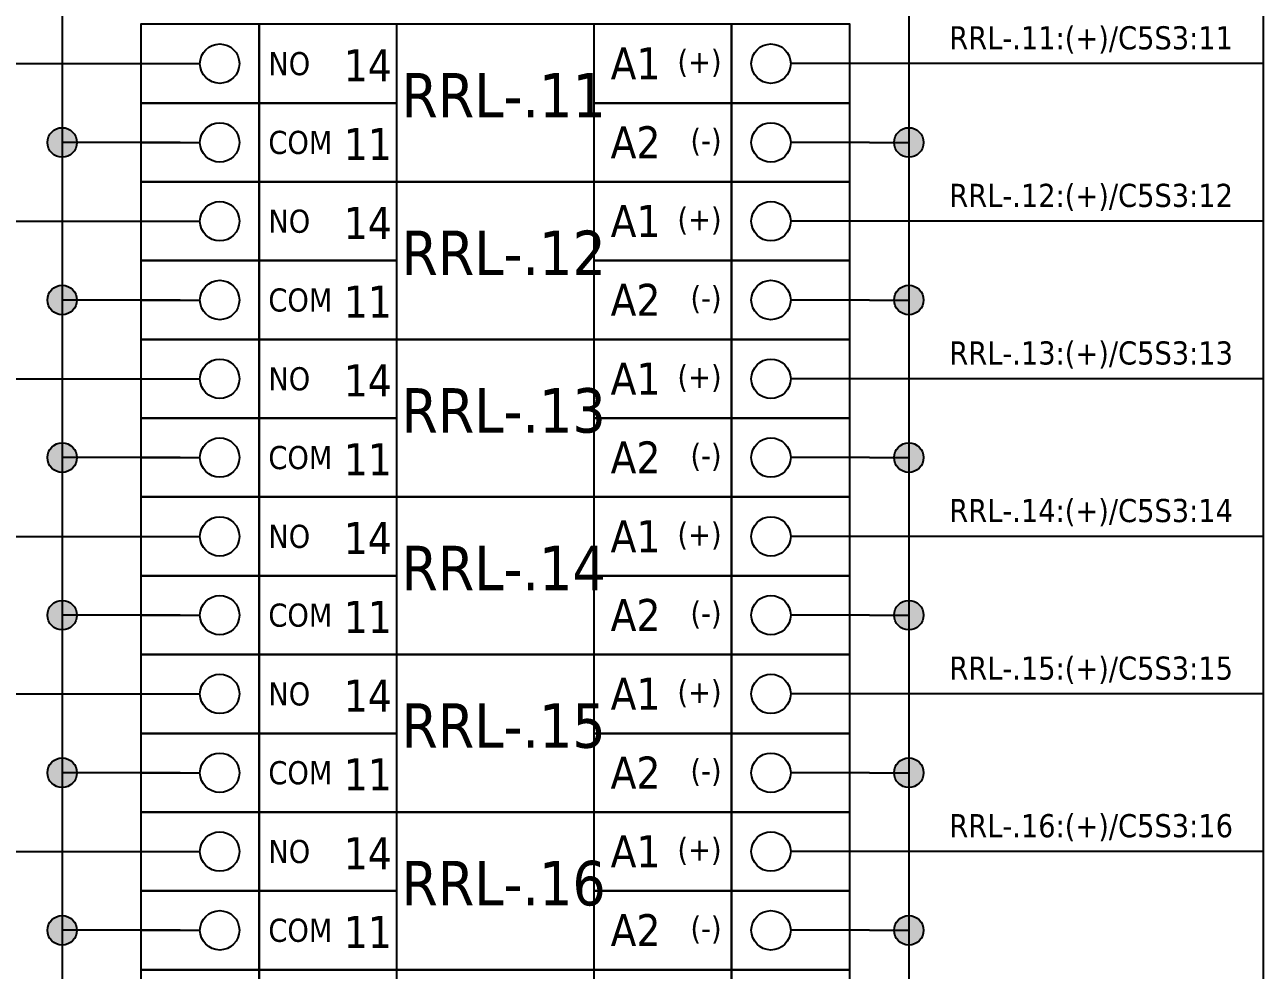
# Model space of a CAD drawing. Header units: millimetres. Extents: x 0 to 1792788, y -13 to 262234.
# Drawn here: x 236.1 to 299, y 151 to 199 of the extents above; entities that cross this region are included whole.
import ezdxf
from ezdxf.enums import TextEntityAlignment as Align

# ---------------------------------------------------------------- set-up
doc = ezdxf.new("R2010")
doc.units = ezdxf.units.MM
doc.linetypes.add('EPL_DASHDOT', pattern=[1, 0.8, -0.1, 0, -0.1])
for name, color, linetype, lineweight in [('EPLAN300', 5, 'Continuous', 25), ('EPLAN302', 5, 'Continuous', 25), ('EPLAN305', 5, 'Continuous', 25), ('EPLAN307', 134, 'EPL_DASHDOT', 25), ('EPLAN311', 7, 'Continuous', 25), ('EPLAN317', 7, 'Continuous', 25), ('EPLAN400', 5, 'Continuous', 35), ('EPLAN405', 7, 'Continuous', 25), ('EPLAN420', 7, 'Continuous', 35), ('EPLAN421', 5, 'Continuous', 35), ('EPLAN440', 73, 'Continuous', 35), ('EPLAN500', 7, 'Continuous', 35), ('EPLAN501', 7, 'Continuous', 35), ('EPLAN502', 7, 'Continuous', 35), ('EPLAN503', 7, 'Continuous', 35), ('EPLAN504', 7, 'Continuous', 35)]:
    doc.layers.add(name, color=color, linetype=linetype, lineweight=lineweight)
doc.styles.add('Tahoma', font='')
doc.styles.get('Tahoma').set_extended_font_data('Tahoma')

# ---------------------------------------------------------------- blocks, each defined once
blk = doc.blocks.new('EPLSYM_LibrarySPECIAL_Symbol17_Variant3_Placement1')
at = {"layer": 'EPLAN302', "lineweight": 25, "ltscale": 4}
blk.add_line((4, 0), (1, 0), dxfattribs=at)
blk.add_circle((0, 0), 1, dxfattribs=at)
at = {"layer": 'EPLAN420', "color": 7, "style": 'Tahoma'}
blk.add_attdef('17_20036', text='', height=1.6254, dxfattribs=at).set_placement((-1.5, -0.16254), align=Align.MIDDLE_RIGHT)
at = {"layer": 'EPLAN421', "color": 5, "style": 'Tahoma'}
blk.add_attdef('17_20039', text='', height=1.1739, dxfattribs=at).set_placement((3, 1), align=Align.BOTTOM_RIGHT)
blk = doc.blocks.new('EPLSYM_LibrarySPECIAL_Symbol17_Variant1_Placement1')
at = {"layer": 'EPLAN302', "lineweight": 25, "ltscale": 4}
blk.add_line((-4, 0), (-1, 0), dxfattribs=at)
blk.add_circle((0, 0), 1, dxfattribs=at)
at = {"layer": 'EPLAN420', "color": 7, "style": 'Tahoma'}
blk.add_attdef('17_20036', text='', height=1.6254, dxfattribs=at).set_placement((1.5, -0.16254), align=Align.MIDDLE_LEFT)
at = {"layer": 'EPLAN421', "color": 5, "style": 'Tahoma'}
blk.add_attdef('17_20039', text='', height=1.1739, dxfattribs=at).set_placement((-3, 1), align=Align.BOTTOM_LEFT)
blk = doc.blocks.new('EPLSYM_LibrarySPECIAL_Symbol2_Variant0_Placement1_10')
at = {"layer": 'EPLAN307', "lineweight": 25, "ltscale": 4}
blk.add_lwpolyline([(0, -8), (36, -8), (36, 0), (0, 0)], close=True, dxfattribs=at)
at = {"layer": 'EPLAN400', "color": 5, "style": 'Tahoma'}
blk.add_attdef('88_20010', text='', height=2.2575, dxfattribs=at).set_placement((-1.5, -0.9515), align=Align.TOP_CENTER)
at = {"layer": 'EPLAN500', "color": 7, "style": 'Tahoma'}
blk.add_attdef('88_20027', text='', height=1.6254, dxfattribs=at).set_placement((-1.5, -4.57508), align=Align.TOP_RIGHT)
at = {"layer": 'EPLAN501', "color": 7, "style": 'Tahoma'}
blk.add_attdef('88_20011', text='', height=1.6254, dxfattribs=at).set_placement((-1.5, -9.97508), align=Align.TOP_RIGHT)
at = {"layer": 'EPLAN502', "color": 7, "style": 'Tahoma'}
blk.add_attdef('88_20025', text='', height=1.6254, dxfattribs=at).set_placement((-1.5, -12.67508), align=Align.TOP_RIGHT)
at = {"layer": 'EPLAN503', "color": 7, "style": 'Tahoma'}
blk.add_attdef('88_20024', text='', height=1.6254, dxfattribs=at).set_placement((-1.5, -15.37508), align=Align.TOP_RIGHT)
at = {"layer": 'EPLAN504', "color": 7, "style": 'Tahoma'}
blk.add_attdef('88_20901[1]', text='', height=1.6254, dxfattribs=at).set_placement((-1.5, -7.27508), align=Align.TOP_RIGHT)
blk = doc.blocks.new('EPLSYM_LibrarySPECIAL_Symbol0_Variant0_Placement1_10')
at = {"layer": 'EPLAN305', "lineweight": 25, "ltscale": 4}
blk.add_lwpolyline([(0, -8), (36, -8), (36, 0), (0, 0)], close=True, dxfattribs=at)
at = {"layer": 'EPLAN400', "color": 5, "style": 'Tahoma'}
blk.add_attdef('17_20010', text='', height=2.2575, dxfattribs=at).set_placement((-1.5, -0.9515), align=Align.TOP_CENTER)
at = {"layer": 'EPLAN440', "color": 73, "style": 'Tahoma'}
blk.add_attdef('17_20300', text='', height=1.6254, dxfattribs=at).set_placement((-1.5, -4.57508), align=Align.TOP_RIGHT)
at = {"layer": 'EPLAN500', "color": 7, "style": 'Tahoma'}
blk.add_attdef('17_20027', text='', height=1.6254, dxfattribs=at).set_placement((-1.5, -7.27508), align=Align.TOP_RIGHT)
at = {"layer": 'EPLAN501', "color": 7, "style": 'Tahoma'}
blk.add_attdef('17_20011', text='', height=1.6254, dxfattribs=at).set_placement((-1.5, -12.67508), align=Align.TOP_RIGHT)
at = {"layer": 'EPLAN502', "color": 7, "style": 'Tahoma'}
blk.add_attdef('17_20025', text='', height=1.6254, dxfattribs=at).set_placement((-1.5, -15.37508), align=Align.TOP_RIGHT)
at = {"layer": 'EPLAN503', "color": 7, "style": 'Tahoma'}
blk.add_attdef('17_20024', text='', height=1.6254, dxfattribs=at).set_placement((-1.5, -18.07508), align=Align.TOP_RIGHT)
at = {"layer": 'EPLAN504', "color": 7, "style": 'Tahoma'}
blk.add_attdef('17_20901[1]', text='', height=1.6254, dxfattribs=at).set_placement((-1.5, -9.97508), align=Align.TOP_RIGHT)
blk = doc.blocks.new('EPLSYM_LibrarySPECIAL_Symbol2_Variant0_Placement1_11')
at = {"layer": 'EPLAN307', "lineweight": 25, "ltscale": 4}
blk.add_lwpolyline([(0, -8), (36, -8), (36, 0), (0, 0)], close=True, dxfattribs=at)
at = {"layer": 'EPLAN400', "color": 5, "style": 'Tahoma'}
blk.add_attdef('88_20010', text='', height=2.2575, dxfattribs=at).set_placement((-1.5, -0.9515), align=Align.TOP_CENTER)
at = {"layer": 'EPLAN500', "color": 7, "style": 'Tahoma'}
blk.add_attdef('88_20027', text='', height=1.6254, dxfattribs=at).set_placement((-1.5, -4.57508), align=Align.TOP_RIGHT)
at = {"layer": 'EPLAN501', "color": 7, "style": 'Tahoma'}
blk.add_attdef('88_20011', text='', height=1.6254, dxfattribs=at).set_placement((-1.5, -9.97508), align=Align.TOP_RIGHT)
at = {"layer": 'EPLAN502', "color": 7, "style": 'Tahoma'}
blk.add_attdef('88_20025', text='', height=1.6254, dxfattribs=at).set_placement((-1.5, -12.67508), align=Align.TOP_RIGHT)
at = {"layer": 'EPLAN503', "color": 7, "style": 'Tahoma'}
blk.add_attdef('88_20024', text='', height=1.6254, dxfattribs=at).set_placement((-1.5, -15.37508), align=Align.TOP_RIGHT)
at = {"layer": 'EPLAN504', "color": 7, "style": 'Tahoma'}
blk.add_attdef('88_20901[1]', text='', height=1.6254, dxfattribs=at).set_placement((-1.5, -7.27508), align=Align.TOP_RIGHT)
blk = doc.blocks.new('EPLSYM_LibrarySPECIAL_Symbol0_Variant0_Placement1_11')
at = {"layer": 'EPLAN305', "lineweight": 25, "ltscale": 4}
blk.add_lwpolyline([(0, -8), (36, -8), (36, 0), (0, 0)], close=True, dxfattribs=at)
at = {"layer": 'EPLAN400', "color": 5, "style": 'Tahoma'}
blk.add_attdef('17_20010', text='', height=2.2575, dxfattribs=at).set_placement((-1.5, -0.9515), align=Align.TOP_CENTER)
at = {"layer": 'EPLAN440', "color": 73, "style": 'Tahoma'}
blk.add_attdef('17_20300', text='', height=1.6254, dxfattribs=at).set_placement((-1.5, -4.57508), align=Align.TOP_RIGHT)
at = {"layer": 'EPLAN500', "color": 7, "style": 'Tahoma'}
blk.add_attdef('17_20027', text='', height=1.6254, dxfattribs=at).set_placement((-1.5, -7.27508), align=Align.TOP_RIGHT)
at = {"layer": 'EPLAN501', "color": 7, "style": 'Tahoma'}
blk.add_attdef('17_20011', text='', height=1.6254, dxfattribs=at).set_placement((-1.5, -12.67508), align=Align.TOP_RIGHT)
at = {"layer": 'EPLAN502', "color": 7, "style": 'Tahoma'}
blk.add_attdef('17_20025', text='', height=1.6254, dxfattribs=at).set_placement((-1.5, -15.37508), align=Align.TOP_RIGHT)
at = {"layer": 'EPLAN503', "color": 7, "style": 'Tahoma'}
blk.add_attdef('17_20024', text='', height=1.6254, dxfattribs=at).set_placement((-1.5, -18.07508), align=Align.TOP_RIGHT)
at = {"layer": 'EPLAN504', "color": 7, "style": 'Tahoma'}
blk.add_attdef('17_20901[1]', text='', height=1.6254, dxfattribs=at).set_placement((-1.5, -9.97508), align=Align.TOP_RIGHT)
blk = doc.blocks.new('EPLSYM_LibrarySPECIAL_Symbol2_Variant0_Placement1_12')
at = {"layer": 'EPLAN307', "lineweight": 25, "ltscale": 4}
blk.add_lwpolyline([(0, -8), (36, -8), (36, 0), (0, 0)], close=True, dxfattribs=at)
at = {"layer": 'EPLAN400', "color": 5, "style": 'Tahoma'}
blk.add_attdef('88_20010', text='', height=2.2575, dxfattribs=at).set_placement((-1.5, -0.9515), align=Align.TOP_CENTER)
at = {"layer": 'EPLAN500', "color": 7, "style": 'Tahoma'}
blk.add_attdef('88_20027', text='', height=1.6254, dxfattribs=at).set_placement((-1.5, -4.57508), align=Align.TOP_RIGHT)
at = {"layer": 'EPLAN501', "color": 7, "style": 'Tahoma'}
blk.add_attdef('88_20011', text='', height=1.6254, dxfattribs=at).set_placement((-1.5, -9.97508), align=Align.TOP_RIGHT)
at = {"layer": 'EPLAN502', "color": 7, "style": 'Tahoma'}
blk.add_attdef('88_20025', text='', height=1.6254, dxfattribs=at).set_placement((-1.5, -12.67508), align=Align.TOP_RIGHT)
at = {"layer": 'EPLAN503', "color": 7, "style": 'Tahoma'}
blk.add_attdef('88_20024', text='', height=1.6254, dxfattribs=at).set_placement((-1.5, -15.37508), align=Align.TOP_RIGHT)
at = {"layer": 'EPLAN504', "color": 7, "style": 'Tahoma'}
blk.add_attdef('88_20901[1]', text='', height=1.6254, dxfattribs=at).set_placement((-1.5, -7.27508), align=Align.TOP_RIGHT)
blk = doc.blocks.new('EPLSYM_LibrarySPECIAL_Symbol0_Variant0_Placement1_12')
at = {"layer": 'EPLAN305', "lineweight": 25, "ltscale": 4}
blk.add_lwpolyline([(0, -8), (36, -8), (36, 0), (0, 0)], close=True, dxfattribs=at)
at = {"layer": 'EPLAN400', "color": 5, "style": 'Tahoma'}
blk.add_attdef('17_20010', text='', height=2.2575, dxfattribs=at).set_placement((-1.5, -0.9515), align=Align.TOP_CENTER)
at = {"layer": 'EPLAN440', "color": 73, "style": 'Tahoma'}
blk.add_attdef('17_20300', text='', height=1.6254, dxfattribs=at).set_placement((-1.5, -4.57508), align=Align.TOP_RIGHT)
at = {"layer": 'EPLAN500', "color": 7, "style": 'Tahoma'}
blk.add_attdef('17_20027', text='', height=1.6254, dxfattribs=at).set_placement((-1.5, -7.27508), align=Align.TOP_RIGHT)
at = {"layer": 'EPLAN501', "color": 7, "style": 'Tahoma'}
blk.add_attdef('17_20011', text='', height=1.6254, dxfattribs=at).set_placement((-1.5, -12.67508), align=Align.TOP_RIGHT)
at = {"layer": 'EPLAN502', "color": 7, "style": 'Tahoma'}
blk.add_attdef('17_20025', text='', height=1.6254, dxfattribs=at).set_placement((-1.5, -15.37508), align=Align.TOP_RIGHT)
at = {"layer": 'EPLAN503', "color": 7, "style": 'Tahoma'}
blk.add_attdef('17_20024', text='', height=1.6254, dxfattribs=at).set_placement((-1.5, -18.07508), align=Align.TOP_RIGHT)
at = {"layer": 'EPLAN504', "color": 7, "style": 'Tahoma'}
blk.add_attdef('17_20901[1]', text='', height=1.6254, dxfattribs=at).set_placement((-1.5, -9.97508), align=Align.TOP_RIGHT)
blk = doc.blocks.new('EPLSYM_LibrarySPECIAL_Symbol2_Variant0_Placement1_13')
at = {"layer": 'EPLAN307', "lineweight": 25, "ltscale": 4}
blk.add_lwpolyline([(0, -8), (36, -8), (36, 0), (0, 0)], close=True, dxfattribs=at)
at = {"layer": 'EPLAN400', "color": 5, "style": 'Tahoma'}
blk.add_attdef('88_20010', text='', height=2.2575, dxfattribs=at).set_placement((-1.5, -0.9515), align=Align.TOP_CENTER)
at = {"layer": 'EPLAN500', "color": 7, "style": 'Tahoma'}
blk.add_attdef('88_20027', text='', height=1.6254, dxfattribs=at).set_placement((-1.5, -4.57508), align=Align.TOP_RIGHT)
at = {"layer": 'EPLAN501', "color": 7, "style": 'Tahoma'}
blk.add_attdef('88_20011', text='', height=1.6254, dxfattribs=at).set_placement((-1.5, -9.97508), align=Align.TOP_RIGHT)
at = {"layer": 'EPLAN502', "color": 7, "style": 'Tahoma'}
blk.add_attdef('88_20025', text='', height=1.6254, dxfattribs=at).set_placement((-1.5, -12.67508), align=Align.TOP_RIGHT)
at = {"layer": 'EPLAN503', "color": 7, "style": 'Tahoma'}
blk.add_attdef('88_20024', text='', height=1.6254, dxfattribs=at).set_placement((-1.5, -15.37508), align=Align.TOP_RIGHT)
at = {"layer": 'EPLAN504', "color": 7, "style": 'Tahoma'}
blk.add_attdef('88_20901[1]', text='', height=1.6254, dxfattribs=at).set_placement((-1.5, -7.27508), align=Align.TOP_RIGHT)
blk = doc.blocks.new('EPLSYM_LibrarySPECIAL_Symbol0_Variant0_Placement1_13')
at = {"layer": 'EPLAN305', "lineweight": 25, "ltscale": 4}
blk.add_lwpolyline([(0, -8), (36, -8), (36, 0), (0, 0)], close=True, dxfattribs=at)
at = {"layer": 'EPLAN400', "color": 5, "style": 'Tahoma'}
blk.add_attdef('17_20010', text='', height=2.2575, dxfattribs=at).set_placement((-1.5, -0.9515), align=Align.TOP_CENTER)
at = {"layer": 'EPLAN440', "color": 73, "style": 'Tahoma'}
blk.add_attdef('17_20300', text='', height=1.6254, dxfattribs=at).set_placement((-1.5, -4.57508), align=Align.TOP_RIGHT)
at = {"layer": 'EPLAN500', "color": 7, "style": 'Tahoma'}
blk.add_attdef('17_20027', text='', height=1.6254, dxfattribs=at).set_placement((-1.5, -7.27508), align=Align.TOP_RIGHT)
at = {"layer": 'EPLAN501', "color": 7, "style": 'Tahoma'}
blk.add_attdef('17_20011', text='', height=1.6254, dxfattribs=at).set_placement((-1.5, -12.67508), align=Align.TOP_RIGHT)
at = {"layer": 'EPLAN502', "color": 7, "style": 'Tahoma'}
blk.add_attdef('17_20025', text='', height=1.6254, dxfattribs=at).set_placement((-1.5, -15.37508), align=Align.TOP_RIGHT)
at = {"layer": 'EPLAN503', "color": 7, "style": 'Tahoma'}
blk.add_attdef('17_20024', text='', height=1.6254, dxfattribs=at).set_placement((-1.5, -18.07508), align=Align.TOP_RIGHT)
at = {"layer": 'EPLAN504', "color": 7, "style": 'Tahoma'}
blk.add_attdef('17_20901[1]', text='', height=1.6254, dxfattribs=at).set_placement((-1.5, -9.97508), align=Align.TOP_RIGHT)
blk = doc.blocks.new('EPLSYM_LibrarySPECIAL_Symbol2_Variant0_Placement1_14')
at = {"layer": 'EPLAN307', "lineweight": 25, "ltscale": 4}
blk.add_lwpolyline([(0, -8), (36, -8), (36, 0), (0, 0)], close=True, dxfattribs=at)
at = {"layer": 'EPLAN400', "color": 5, "style": 'Tahoma'}
blk.add_attdef('88_20010', text='', height=2.2575, dxfattribs=at).set_placement((-1.5, -0.9515), align=Align.TOP_CENTER)
at = {"layer": 'EPLAN500', "color": 7, "style": 'Tahoma'}
blk.add_attdef('88_20027', text='', height=1.6254, dxfattribs=at).set_placement((-1.5, -4.57508), align=Align.TOP_RIGHT)
at = {"layer": 'EPLAN501', "color": 7, "style": 'Tahoma'}
blk.add_attdef('88_20011', text='', height=1.6254, dxfattribs=at).set_placement((-1.5, -9.97508), align=Align.TOP_RIGHT)
at = {"layer": 'EPLAN502', "color": 7, "style": 'Tahoma'}
blk.add_attdef('88_20025', text='', height=1.6254, dxfattribs=at).set_placement((-1.5, -12.67508), align=Align.TOP_RIGHT)
at = {"layer": 'EPLAN503', "color": 7, "style": 'Tahoma'}
blk.add_attdef('88_20024', text='', height=1.6254, dxfattribs=at).set_placement((-1.5, -15.37508), align=Align.TOP_RIGHT)
at = {"layer": 'EPLAN504', "color": 7, "style": 'Tahoma'}
blk.add_attdef('88_20901[1]', text='', height=1.6254, dxfattribs=at).set_placement((-1.5, -7.27508), align=Align.TOP_RIGHT)
blk = doc.blocks.new('EPLSYM_LibrarySPECIAL_Symbol0_Variant0_Placement1_14')
at = {"layer": 'EPLAN305', "lineweight": 25, "ltscale": 4}
blk.add_lwpolyline([(0, -8), (36, -8), (36, 0), (0, 0)], close=True, dxfattribs=at)
at = {"layer": 'EPLAN400', "color": 5, "style": 'Tahoma'}
blk.add_attdef('17_20010', text='', height=2.2575, dxfattribs=at).set_placement((-1.5, -0.9515), align=Align.TOP_CENTER)
at = {"layer": 'EPLAN440', "color": 73, "style": 'Tahoma'}
blk.add_attdef('17_20300', text='', height=1.6254, dxfattribs=at).set_placement((-1.5, -4.57508), align=Align.TOP_RIGHT)
at = {"layer": 'EPLAN500', "color": 7, "style": 'Tahoma'}
blk.add_attdef('17_20027', text='', height=1.6254, dxfattribs=at).set_placement((-1.5, -7.27508), align=Align.TOP_RIGHT)
at = {"layer": 'EPLAN501', "color": 7, "style": 'Tahoma'}
blk.add_attdef('17_20011', text='', height=1.6254, dxfattribs=at).set_placement((-1.5, -12.67508), align=Align.TOP_RIGHT)
at = {"layer": 'EPLAN502', "color": 7, "style": 'Tahoma'}
blk.add_attdef('17_20025', text='', height=1.6254, dxfattribs=at).set_placement((-1.5, -15.37508), align=Align.TOP_RIGHT)
at = {"layer": 'EPLAN503', "color": 7, "style": 'Tahoma'}
blk.add_attdef('17_20024', text='', height=1.6254, dxfattribs=at).set_placement((-1.5, -18.07508), align=Align.TOP_RIGHT)
at = {"layer": 'EPLAN504', "color": 7, "style": 'Tahoma'}
blk.add_attdef('17_20901[1]', text='', height=1.6254, dxfattribs=at).set_placement((-1.5, -9.97508), align=Align.TOP_RIGHT)
blk = doc.blocks.new('EPLSYM_LibrarySPECIAL_Symbol2_Variant0_Placement1_15')
at = {"layer": 'EPLAN307', "lineweight": 25, "ltscale": 4}
blk.add_lwpolyline([(0, -8), (36, -8), (36, 0), (0, 0)], close=True, dxfattribs=at)
at = {"layer": 'EPLAN400', "color": 5, "style": 'Tahoma'}
blk.add_attdef('88_20010', text='', height=2.2575, dxfattribs=at).set_placement((-1.5, -0.9515), align=Align.TOP_CENTER)
at = {"layer": 'EPLAN500', "color": 7, "style": 'Tahoma'}
blk.add_attdef('88_20027', text='', height=1.6254, dxfattribs=at).set_placement((-1.5, -4.57508), align=Align.TOP_RIGHT)
at = {"layer": 'EPLAN501', "color": 7, "style": 'Tahoma'}
blk.add_attdef('88_20011', text='', height=1.6254, dxfattribs=at).set_placement((-1.5, -9.97508), align=Align.TOP_RIGHT)
at = {"layer": 'EPLAN502', "color": 7, "style": 'Tahoma'}
blk.add_attdef('88_20025', text='', height=1.6254, dxfattribs=at).set_placement((-1.5, -12.67508), align=Align.TOP_RIGHT)
at = {"layer": 'EPLAN503', "color": 7, "style": 'Tahoma'}
blk.add_attdef('88_20024', text='', height=1.6254, dxfattribs=at).set_placement((-1.5, -15.37508), align=Align.TOP_RIGHT)
at = {"layer": 'EPLAN504', "color": 7, "style": 'Tahoma'}
blk.add_attdef('88_20901[1]', text='', height=1.6254, dxfattribs=at).set_placement((-1.5, -7.27508), align=Align.TOP_RIGHT)
blk = doc.blocks.new('EPLSYM_LibrarySPECIAL_Symbol0_Variant0_Placement1_15')
at = {"layer": 'EPLAN305', "lineweight": 25, "ltscale": 4}
blk.add_lwpolyline([(0, -8), (36, -8), (36, 0), (0, 0)], close=True, dxfattribs=at)
at = {"layer": 'EPLAN400', "color": 5, "style": 'Tahoma'}
blk.add_attdef('17_20010', text='', height=2.2575, dxfattribs=at).set_placement((-1.5, -0.9515), align=Align.TOP_CENTER)
at = {"layer": 'EPLAN440', "color": 73, "style": 'Tahoma'}
blk.add_attdef('17_20300', text='', height=1.6254, dxfattribs=at).set_placement((-1.5, -4.57508), align=Align.TOP_RIGHT)
at = {"layer": 'EPLAN500', "color": 7, "style": 'Tahoma'}
blk.add_attdef('17_20027', text='', height=1.6254, dxfattribs=at).set_placement((-1.5, -7.27508), align=Align.TOP_RIGHT)
at = {"layer": 'EPLAN501', "color": 7, "style": 'Tahoma'}
blk.add_attdef('17_20011', text='', height=1.6254, dxfattribs=at).set_placement((-1.5, -12.67508), align=Align.TOP_RIGHT)
at = {"layer": 'EPLAN502', "color": 7, "style": 'Tahoma'}
blk.add_attdef('17_20025', text='', height=1.6254, dxfattribs=at).set_placement((-1.5, -15.37508), align=Align.TOP_RIGHT)
at = {"layer": 'EPLAN503', "color": 7, "style": 'Tahoma'}
blk.add_attdef('17_20024', text='', height=1.6254, dxfattribs=at).set_placement((-1.5, -18.07508), align=Align.TOP_RIGHT)
at = {"layer": 'EPLAN504', "color": 7, "style": 'Tahoma'}
blk.add_attdef('17_20901[1]', text='', height=1.6254, dxfattribs=at).set_placement((-1.5, -9.97508), align=Align.TOP_RIGHT)
blk = doc.blocks.new('EPLSYM_LibrarySPECIAL_Symbol2_Variant0_Placement1_21')
at = {"layer": 'EPLAN307', "lineweight": 25, "ltscale": 4}
blk.add_lwpolyline([(0, -8), (36, -8), (36, 0), (0, 0)], close=True, dxfattribs=at)
at = {"layer": 'EPLAN400', "color": 5, "style": 'Tahoma'}
blk.add_attdef('88_20010', text='', height=2.2575, dxfattribs=at).set_placement((-1.5, -0.9515), align=Align.TOP_CENTER)
at = {"layer": 'EPLAN500', "color": 7, "style": 'Tahoma'}
blk.add_attdef('88_20027', text='', height=1.6254, dxfattribs=at).set_placement((-1.5, -4.57508), align=Align.TOP_RIGHT)
at = {"layer": 'EPLAN501', "color": 7, "style": 'Tahoma'}
blk.add_attdef('88_20011', text='', height=1.6254, dxfattribs=at).set_placement((-1.5, -9.97508), align=Align.TOP_RIGHT)
at = {"layer": 'EPLAN502', "color": 7, "style": 'Tahoma'}
blk.add_attdef('88_20025', text='', height=1.6254, dxfattribs=at).set_placement((-1.5, -12.67508), align=Align.TOP_RIGHT)
at = {"layer": 'EPLAN503', "color": 7, "style": 'Tahoma'}
blk.add_attdef('88_20024', text='', height=1.6254, dxfattribs=at).set_placement((-1.5, -15.37508), align=Align.TOP_RIGHT)
at = {"layer": 'EPLAN504', "color": 7, "style": 'Tahoma'}
blk.add_attdef('88_20901[1]', text='', height=1.6254, dxfattribs=at).set_placement((-1.5, -7.27508), align=Align.TOP_RIGHT)
blk = doc.blocks.new('EPLSYM_LibrarySPECIAL_Symbol0_Variant0_Placement1_21')
at = {"layer": 'EPLAN305', "lineweight": 25, "ltscale": 4}
blk.add_lwpolyline([(0, -8), (36, -8), (36, 0), (0, 0)], close=True, dxfattribs=at)
at = {"layer": 'EPLAN400', "color": 5, "style": 'Tahoma'}
blk.add_attdef('17_20010', text='', height=2.2575, dxfattribs=at).set_placement((-1.5, -0.9515), align=Align.TOP_CENTER)
at = {"layer": 'EPLAN440', "color": 73, "style": 'Tahoma'}
blk.add_attdef('17_20300', text='', height=1.6254, dxfattribs=at).set_placement((-1.5, -4.57508), align=Align.TOP_RIGHT)
at = {"layer": 'EPLAN500', "color": 7, "style": 'Tahoma'}
blk.add_attdef('17_20027', text='', height=1.6254, dxfattribs=at).set_placement((-1.5, -7.27508), align=Align.TOP_RIGHT)
at = {"layer": 'EPLAN501', "color": 7, "style": 'Tahoma'}
blk.add_attdef('17_20011', text='', height=1.6254, dxfattribs=at).set_placement((-1.5, -12.67508), align=Align.TOP_RIGHT)
at = {"layer": 'EPLAN502', "color": 7, "style": 'Tahoma'}
blk.add_attdef('17_20025', text='', height=1.6254, dxfattribs=at).set_placement((-1.5, -15.37508), align=Align.TOP_RIGHT)
at = {"layer": 'EPLAN503', "color": 7, "style": 'Tahoma'}
blk.add_attdef('17_20024', text='', height=1.6254, dxfattribs=at).set_placement((-1.5, -18.07508), align=Align.TOP_RIGHT)
at = {"layer": 'EPLAN504', "color": 7, "style": 'Tahoma'}
blk.add_attdef('17_20901[1]', text='', height=1.6254, dxfattribs=at).set_placement((-1.5, -9.97508), align=Align.TOP_RIGHT)
blk = doc.blocks.new('EPLSYM_LibrarySPECIAL_Symbol308_Variant0_Placement0')
at = {"layer": 'EPLAN405', "color": 7, "style": 'Tahoma'}
for tag, p in [('17_31011', (1.5, 6.35)), ('17_31002', (1.5, 0.5))]:
    blk.add_attdef(tag, text='', height=1.174, dxfattribs=at).set_placement(p, align=Align.BOTTOM_LEFT)
for tag, p in [('17_31004', (1.5, 4.4)), ('17_31003', (1.5, 2.45))]:
    blk.add_attdef(tag, p, '', height=1.174, dxfattribs=at)

msp = doc.modelspace()

# ---------------------------------------------------------------- hatches: boundary and pattern name
at = {"layer": 'EPLAN311', "linetype": 'Continuous', "lineweight": 25, "ltscale": 4}
h = msp.add_hatch(color=7, dxfattribs=at)
edge = h.paths.add_edge_path(flags=0)
edge.add_arc((238, 193), 0.75, 0, 360)
h = msp.add_hatch(color=7, dxfattribs=at)
edge = h.paths.add_edge_path(flags=0)
edge.add_arc((281, 193), 0.75, 0, 360)
h = msp.add_hatch(color=7, dxfattribs=at)
edge = h.paths.add_edge_path(flags=0)
edge.add_arc((238, 185), 0.75, 0, 360)
h = msp.add_hatch(color=7, dxfattribs=at)
edge = h.paths.add_edge_path(flags=0)
edge.add_arc((281, 185), 0.75, 0, 360)
h = msp.add_hatch(color=7, dxfattribs=at)
edge = h.paths.add_edge_path(flags=0)
edge.add_arc((238, 177), 0.75, 0, 360)
h = msp.add_hatch(color=7, dxfattribs=at)
edge = h.paths.add_edge_path(flags=0)
edge.add_arc((281, 177), 0.75, 0, 360)
h = msp.add_hatch(color=7, dxfattribs=at)
edge = h.paths.add_edge_path(flags=0)
edge.add_arc((238, 169), 0.75, 0, 360)
h = msp.add_hatch(color=7, dxfattribs=at)
edge = h.paths.add_edge_path(flags=0)
edge.add_arc((281, 169), 0.75, 0, 360)
h = msp.add_hatch(color=7, dxfattribs=at)
edge = h.paths.add_edge_path(flags=0)
edge.add_arc((238, 161), 0.75, 0, 360)
h = msp.add_hatch(color=7, dxfattribs=at)
edge = h.paths.add_edge_path(flags=0)
edge.add_arc((281, 161), 0.75, 0, 360)
h = msp.add_hatch(color=7, dxfattribs=at)
edge = h.paths.add_edge_path(flags=0)
edge.add_arc((238, 153), 0.75, 0, 360)
h = msp.add_hatch(color=7, dxfattribs=at)
edge = h.paths.add_edge_path(flags=0)
edge.add_arc((281, 153), 0.75, 0, 360)

# ---------------------------------------------------------------- linework, layer by layer
at = {"layer": 'EPLAN300', "lineweight": 25, "ltscale": 4}
for points in [[(242, 195), (248, 195), (248, 199), (242, 199)], [(248, 191), (272, 191), (272, 199), (248, 199)], [(248, 195), (255, 195), (255, 199), (248, 199)], [(265, 195), (272, 195), (272, 199), (265, 199)], [(272, 195), (278, 195), (278, 199), (272, 199)], [(242, 191), (248, 191), (248, 195), (242, 195)], [(248, 191), (255, 191), (255, 195), (248, 195)], [(265, 191), (272, 191), (272, 195), (265, 195)], [(272, 191), (278, 191), (278, 195), (272, 195)], [(242, 187), (248, 187), (248, 191), (242, 191)], [(248, 183), (272, 183), (272, 191), (248, 191)], [(248, 187), (255, 187), (255, 191), (248, 191)], [(265, 187), (272, 187), (272, 191), (265, 191)], [(272, 187), (278, 187), (278, 191), (272, 191)], [(242, 183), (248, 183), (248, 187), (242, 187)], [(248, 183), (255, 183), (255, 187), (248, 187)], [(265, 183), (272, 183), (272, 187), (265, 187)], [(272, 183), (278, 183), (278, 187), (272, 187)], [(242, 179), (248, 179), (248, 183), (242, 183)], [(248, 175), (272, 175), (272, 183), (248, 183)], [(248, 179), (255, 179), (255, 183), (248, 183)], [(265, 179), (272, 179), (272, 183), (265, 183)], [(272, 179), (278, 179), (278, 183), (272, 183)], [(242, 175), (248, 175), (248, 179), (242, 179)], [(248, 175), (255, 175), (255, 179), (248, 179)], [(265, 175), (272, 175), (272, 179), (265, 179)], [(272, 175), (278, 175), (278, 179), (272, 179)], [(242, 171), (248, 171), (248, 175), (242, 175)], [(248, 167), (272, 167), (272, 175), (248, 175)], [(248, 171), (255, 171), (255, 175), (248, 175)], [(265, 171), (272, 171), (272, 175), (265, 175)], [(272, 171), (278, 171), (278, 175), (272, 175)], [(242, 167), (248, 167), (248, 171), (242, 171)], [(248, 167), (255, 167), (255, 171), (248, 171)], [(265, 167), (272, 167), (272, 171), (265, 171)], [(272, 167), (278, 167), (278, 171), (272, 171)], [(242, 163), (248, 163), (248, 167), (242, 167)], [(248, 159), (272, 159), (272, 167), (248, 167)], [(248, 163), (255, 163), (255, 167), (248, 167)], [(265, 163), (272, 163), (272, 167), (265, 167)], [(272, 163), (278, 163), (278, 167), (272, 167)], [(242, 159), (248, 159), (248, 163), (242, 163)], [(248, 159), (255, 159), (255, 163), (248, 163)], [(265, 159), (272, 159), (272, 163), (265, 163)], [(272, 159), (278, 159), (278, 163), (272, 163)], [(242, 155), (248, 155), (248, 159), (242, 159)], [(248, 151), (272, 151), (272, 159), (248, 159)], [(248, 155), (255, 155), (255, 159), (248, 159)], [(265, 155), (272, 155), (272, 159), (265, 159)], [(272, 155), (278, 155), (278, 159), (272, 159)], [(242, 151), (248, 151), (248, 155), (242, 155)], [(248, 151), (255, 151), (255, 155), (248, 155)], [(265, 151), (272, 151), (272, 155), (265, 155)], [(272, 151), (278, 151), (278, 155), (272, 155)], [(242, 147), (248, 147), (248, 151), (242, 151)], [(248, 143), (272, 143), (272, 151), (248, 151)], [(248, 147), (255, 147), (255, 151), (248, 151)], [(265, 147), (272, 147), (272, 151), (265, 151)], [(272, 147), (278, 147), (278, 151), (272, 151)]]:
    msp.add_lwpolyline(points, close=True, dxfattribs=at)
at = {"layer": 'EPLAN311', "ltscale": 4}
for p, q in [((238, 201), (238, 193)), ((281, 201), (281, 193)), ((299, 197), (297, 197)), ((238, 193), (238, 185)), ((244, 193), (240, 193)), ((279, 193), (276, 193)), ((281, 193), (281, 185)), ((299, 189), (297, 189)), ((238, 185), (238, 177)), ((244, 185), (240, 185)), ((279, 185), (276, 185)), ((281, 185), (281, 177)), ((299, 181), (297, 181)), ((238, 177), (238, 169)), ((244, 177), (240, 177)), ((279, 177), (276, 177)), ((281, 177), (281, 169)), ((299, 173), (297, 173)), ((238, 169), (238, 161)), ((244, 169), (240, 169)), ((279, 169), (276, 169)), ((281, 169), (281, 161)), ((299, 165), (297, 165)), ((238, 161), (238, 153)), ((244, 161), (240, 161)), ((279, 161), (276, 161)), ((281, 161), (281, 153)), ((299, 157), (297, 157)), ((238, 153), (238, 145)), ((244, 153), (240, 153)), ((279, 153), (276, 153)), ((281, 153), (281, 145))]:
    msp.add_line(p, q, dxfattribs=at)
at = {"layer": 'EPLAN311', "color": 7, "ltscale": 4}
for p, q in [((184.05, 197), (244, 197)), ((299, 197), (276, 197)), ((184.05, 189), (244, 189)), ((299, 189), (276, 189)), ((184.05, 181), (244, 181)), ((299, 181), (276, 181)), ((184.05, 173), (244, 173)), ((299, 173), (276, 173)), ((184.05, 165), (244, 165)), ((299, 165), (276, 165)), ((184.05, 157), (244, 157)), ((299, 157), (276, 157))]:
    msp.add_line(p, q, dxfattribs=at)
at = {"layer": 'EPLAN311', "color": 7, "linetype": 'Continuous', "lineweight": 25, "ltscale": 4}
for p, q in [((238, 195), (238, 191)), ((281, 195), (281, 191)), ((240, 193), (238, 193)), ((279, 193), (281, 193)), ((238, 187), (238, 183)), ((281, 187), (281, 183)), ((240, 185), (238, 185)), ((279, 185), (281, 185)), ((238, 179), (238, 175)), ((281, 179), (281, 175)), ((240, 177), (238, 177)), ((279, 177), (281, 177)), ((238, 171), (238, 167)), ((281, 171), (281, 167)), ((240, 169), (238, 169)), ((279, 169), (281, 169)), ((238, 163), (238, 159)), ((281, 163), (281, 159)), ((240, 161), (238, 161)), ((279, 161), (281, 161)), ((238, 155), (238, 151)), ((281, 155), (281, 151)), ((240, 153), (238, 153)), ((279, 153), (281, 153))]:
    msp.add_line(p, q, dxfattribs=at)
for centre in [(238, 193), (281, 193), (238, 185), (281, 185), (238, 177), (281, 177), (238, 169), (281, 169), (238, 161), (281, 161), (238, 153), (281, 153)]:
    msp.add_circle(centre, 0.75, dxfattribs=at)
at = {"layer": 'EPLAN317', "lineweight": 25, "ltscale": 4}
for p, q in [((299, 205), (299, 197)), ((299, 199), (299, 195)), ((299, 197), (299, 189)), ((299, 191), (299, 187)), ((299, 189), (299, 181)), ((299, 183), (299, 179)), ((299, 181), (299, 173)), ((299, 175), (299, 171)), ((299, 173), (299, 165)), ((299, 167), (299, 163)), ((299, 165), (299, 157)), ((299, 159), (299, 155)), ((299, 157), (299, 149)), ((299, 151), (299, 147))]:
    msp.add_line(p, q, dxfattribs=at)

# ---------------------------------------------------------------- block references
for name, p in [('EPLSYM_LibrarySPECIAL_Symbol2_Variant0_Placement1_10', (242, 199)), ('EPLSYM_LibrarySPECIAL_Symbol2_Variant0_Placement1_11', (242, 191)), ('EPLSYM_LibrarySPECIAL_Symbol2_Variant0_Placement1_12', (242, 183)), ('EPLSYM_LibrarySPECIAL_Symbol2_Variant0_Placement1_13', (242, 175)), ('EPLSYM_LibrarySPECIAL_Symbol2_Variant0_Placement1_14', (242, 167)), ('EPLSYM_LibrarySPECIAL_Symbol2_Variant0_Placement1_15', (242, 159)), ('EPLSYM_LibrarySPECIAL_Symbol2_Variant0_Placement1_21', (242, 151))]:
    msp.add_blockref(name, p)
ref = msp.add_blockref('EPLSYM_LibrarySPECIAL_Symbol0_Variant0_Placement1_10', (242, 199))
ref.add_attrib('17_20010', 'RRL-.11', dxfattribs={"layer": 'EPLAN400', "color": 5, "height": 2.2575, "style": 'Tahoma'}).set_placement((260.419, 196.525), align=Align.TOP_CENTER)
ref = msp.add_blockref('EPLSYM_LibrarySPECIAL_Symbol308_Variant0_Placement0', (283, 197))
ref.add_attrib('17_31011', 'RRL-.11:(+)/C5S3:11', dxfattribs={"layer": 'EPLAN405', "color": 7, "height": 1.1739, "style": 'Tahoma'}).set_placement((283.055, 197.374), align=Align.BOTTOM_LEFT)
ref = msp.add_blockref('EPLSYM_LibrarySPECIAL_Symbol17_Variant1_Placement1', (246, 197))
ref.add_attrib('17_20039', 'NO', dxfattribs={"layer": 'EPLAN421', "color": 5, "height": 1.1739, "style": 'Tahoma'}).set_placement((248.471, 196.063), align=Align.BOTTOM_LEFT)
ref.add_attrib('17_20036', '14', dxfattribs={"layer": 'EPLAN420', "color": 7, "height": 1.6254, "style": 'Tahoma'}).set_placement((252.304, 196.915), align=Align.MIDDLE_LEFT)
ref = msp.add_blockref('EPLSYM_LibrarySPECIAL_Symbol17_Variant3_Placement1', (274, 197))
ref.add_attrib('17_20039', '(+)', dxfattribs={"layer": 'EPLAN421', "color": 5, "height": 1.1739, "style": 'Tahoma'}).set_placement((271.49, 196.182), align=Align.BOTTOM_RIGHT)
ref.add_attrib('17_20036', 'A1', dxfattribs={"layer": 'EPLAN420', "color": 7, "height": 1.6254, "style": 'Tahoma'}).set_placement((268.386, 197.01), align=Align.MIDDLE_RIGHT)
ref = msp.add_blockref('EPLSYM_LibrarySPECIAL_Symbol17_Variant1_Placement1', (246, 193))
ref.add_attrib('17_20039', 'COM', dxfattribs={"layer": 'EPLAN421', "color": 5, "height": 1.1739, "style": 'Tahoma'}).set_placement((248.471, 192.063), align=Align.BOTTOM_LEFT)
ref.add_attrib('17_20036', '11', dxfattribs={"layer": 'EPLAN420', "color": 7, "height": 1.6254, "style": 'Tahoma'}).set_placement((252.304, 192.915), align=Align.MIDDLE_LEFT)
ref = msp.add_blockref('EPLSYM_LibrarySPECIAL_Symbol17_Variant3_Placement1', (274, 193))
ref.add_attrib('17_20039', '(-)', dxfattribs={"layer": 'EPLAN421', "color": 5, "height": 1.1739, "style": 'Tahoma'}).set_placement((271.49, 192.182), align=Align.BOTTOM_RIGHT)
ref.add_attrib('17_20036', 'A2', dxfattribs={"layer": 'EPLAN420', "color": 7, "height": 1.6254, "style": 'Tahoma'}).set_placement((268.386, 193.01), align=Align.MIDDLE_RIGHT)
ref = msp.add_blockref('EPLSYM_LibrarySPECIAL_Symbol0_Variant0_Placement1_11', (242, 191))
ref.add_attrib('17_20010', 'RRL-.12', dxfattribs={"layer": 'EPLAN400', "color": 5, "height": 2.2575, "style": 'Tahoma'}).set_placement((260.419, 188.525), align=Align.TOP_CENTER)
ref = msp.add_blockref('EPLSYM_LibrarySPECIAL_Symbol308_Variant0_Placement0', (283, 189))
ref.add_attrib('17_31011', 'RRL-.12:(+)/C5S3:12', dxfattribs={"layer": 'EPLAN405', "color": 7, "height": 1.1739, "style": 'Tahoma'}).set_placement((283.055, 189.374), align=Align.BOTTOM_LEFT)
ref = msp.add_blockref('EPLSYM_LibrarySPECIAL_Symbol17_Variant1_Placement1', (246, 189))
ref.add_attrib('17_20039', 'NO', dxfattribs={"layer": 'EPLAN421', "color": 5, "height": 1.1739, "style": 'Tahoma'}).set_placement((248.471, 188.063), align=Align.BOTTOM_LEFT)
ref.add_attrib('17_20036', '14', dxfattribs={"layer": 'EPLAN420', "color": 7, "height": 1.6254, "style": 'Tahoma'}).set_placement((252.304, 188.915), align=Align.MIDDLE_LEFT)
ref = msp.add_blockref('EPLSYM_LibrarySPECIAL_Symbol17_Variant3_Placement1', (274, 189))
ref.add_attrib('17_20039', '(+)', dxfattribs={"layer": 'EPLAN421', "color": 5, "height": 1.1739, "style": 'Tahoma'}).set_placement((271.49, 188.182), align=Align.BOTTOM_RIGHT)
ref.add_attrib('17_20036', 'A1', dxfattribs={"layer": 'EPLAN420', "color": 7, "height": 1.6254, "style": 'Tahoma'}).set_placement((268.386, 189.01), align=Align.MIDDLE_RIGHT)
ref = msp.add_blockref('EPLSYM_LibrarySPECIAL_Symbol17_Variant1_Placement1', (246, 185))
ref.add_attrib('17_20039', 'COM', dxfattribs={"layer": 'EPLAN421', "color": 5, "height": 1.1739, "style": 'Tahoma'}).set_placement((248.471, 184.063), align=Align.BOTTOM_LEFT)
ref.add_attrib('17_20036', '11', dxfattribs={"layer": 'EPLAN420', "color": 7, "height": 1.6254, "style": 'Tahoma'}).set_placement((252.304, 184.915), align=Align.MIDDLE_LEFT)
ref = msp.add_blockref('EPLSYM_LibrarySPECIAL_Symbol17_Variant3_Placement1', (274, 185))
ref.add_attrib('17_20039', '(-)', dxfattribs={"layer": 'EPLAN421', "color": 5, "height": 1.1739, "style": 'Tahoma'}).set_placement((271.49, 184.182), align=Align.BOTTOM_RIGHT)
ref.add_attrib('17_20036', 'A2', dxfattribs={"layer": 'EPLAN420', "color": 7, "height": 1.6254, "style": 'Tahoma'}).set_placement((268.386, 185.01), align=Align.MIDDLE_RIGHT)
ref = msp.add_blockref('EPLSYM_LibrarySPECIAL_Symbol0_Variant0_Placement1_12', (242, 183))
ref.add_attrib('17_20010', 'RRL-.13', dxfattribs={"layer": 'EPLAN400', "color": 5, "height": 2.2575, "style": 'Tahoma'}).set_placement((260.419, 180.525), align=Align.TOP_CENTER)
ref = msp.add_blockref('EPLSYM_LibrarySPECIAL_Symbol308_Variant0_Placement0', (283, 181))
ref.add_attrib('17_31011', 'RRL-.13:(+)/C5S3:13', dxfattribs={"layer": 'EPLAN405', "color": 7, "height": 1.1739, "style": 'Tahoma'}).set_placement((283.055, 181.374), align=Align.BOTTOM_LEFT)
ref = msp.add_blockref('EPLSYM_LibrarySPECIAL_Symbol17_Variant1_Placement1', (246, 181))
ref.add_attrib('17_20039', 'NO', dxfattribs={"layer": 'EPLAN421', "color": 5, "height": 1.1739, "style": 'Tahoma'}).set_placement((248.471, 180.063), align=Align.BOTTOM_LEFT)
ref.add_attrib('17_20036', '14', dxfattribs={"layer": 'EPLAN420', "color": 7, "height": 1.6254, "style": 'Tahoma'}).set_placement((252.304, 180.915), align=Align.MIDDLE_LEFT)
ref = msp.add_blockref('EPLSYM_LibrarySPECIAL_Symbol17_Variant3_Placement1', (274, 181))
ref.add_attrib('17_20039', '(+)', dxfattribs={"layer": 'EPLAN421', "color": 5, "height": 1.1739, "style": 'Tahoma'}).set_placement((271.49, 180.182), align=Align.BOTTOM_RIGHT)
ref.add_attrib('17_20036', 'A1', dxfattribs={"layer": 'EPLAN420', "color": 7, "height": 1.6254, "style": 'Tahoma'}).set_placement((268.386, 181.01), align=Align.MIDDLE_RIGHT)
ref = msp.add_blockref('EPLSYM_LibrarySPECIAL_Symbol17_Variant1_Placement1', (246, 177))
ref.add_attrib('17_20039', 'COM', dxfattribs={"layer": 'EPLAN421', "color": 5, "height": 1.1739, "style": 'Tahoma'}).set_placement((248.471, 176.063), align=Align.BOTTOM_LEFT)
ref.add_attrib('17_20036', '11', dxfattribs={"layer": 'EPLAN420', "color": 7, "height": 1.6254, "style": 'Tahoma'}).set_placement((252.304, 176.915), align=Align.MIDDLE_LEFT)
ref = msp.add_blockref('EPLSYM_LibrarySPECIAL_Symbol17_Variant3_Placement1', (274, 177))
ref.add_attrib('17_20039', '(-)', dxfattribs={"layer": 'EPLAN421', "color": 5, "height": 1.1739, "style": 'Tahoma'}).set_placement((271.49, 176.182), align=Align.BOTTOM_RIGHT)
ref.add_attrib('17_20036', 'A2', dxfattribs={"layer": 'EPLAN420', "color": 7, "height": 1.6254, "style": 'Tahoma'}).set_placement((268.386, 177.01), align=Align.MIDDLE_RIGHT)
ref = msp.add_blockref('EPLSYM_LibrarySPECIAL_Symbol0_Variant0_Placement1_13', (242, 175))
ref.add_attrib('17_20010', 'RRL-.14', dxfattribs={"layer": 'EPLAN400', "color": 5, "height": 2.2575, "style": 'Tahoma'}).set_placement((260.419, 172.525), align=Align.TOP_CENTER)
ref = msp.add_blockref('EPLSYM_LibrarySPECIAL_Symbol308_Variant0_Placement0', (283, 173))
ref.add_attrib('17_31011', 'RRL-.14:(+)/C5S3:14', dxfattribs={"layer": 'EPLAN405', "color": 7, "height": 1.1739, "style": 'Tahoma'}).set_placement((283.055, 173.374), align=Align.BOTTOM_LEFT)
ref = msp.add_blockref('EPLSYM_LibrarySPECIAL_Symbol17_Variant1_Placement1', (246, 173))
ref.add_attrib('17_20039', 'NO', dxfattribs={"layer": 'EPLAN421', "color": 5, "height": 1.1739, "style": 'Tahoma'}).set_placement((248.471, 172.063), align=Align.BOTTOM_LEFT)
ref.add_attrib('17_20036', '14', dxfattribs={"layer": 'EPLAN420', "color": 7, "height": 1.6254, "style": 'Tahoma'}).set_placement((252.304, 172.915), align=Align.MIDDLE_LEFT)
ref = msp.add_blockref('EPLSYM_LibrarySPECIAL_Symbol17_Variant3_Placement1', (274, 173))
ref.add_attrib('17_20039', '(+)', dxfattribs={"layer": 'EPLAN421', "color": 5, "height": 1.1739, "style": 'Tahoma'}).set_placement((271.49, 172.182), align=Align.BOTTOM_RIGHT)
ref.add_attrib('17_20036', 'A1', dxfattribs={"layer": 'EPLAN420', "color": 7, "height": 1.6254, "style": 'Tahoma'}).set_placement((268.386, 173.01), align=Align.MIDDLE_RIGHT)
ref = msp.add_blockref('EPLSYM_LibrarySPECIAL_Symbol17_Variant1_Placement1', (246, 169))
ref.add_attrib('17_20039', 'COM', dxfattribs={"layer": 'EPLAN421', "color": 5, "height": 1.1739, "style": 'Tahoma'}).set_placement((248.471, 168.063), align=Align.BOTTOM_LEFT)
ref.add_attrib('17_20036', '11', dxfattribs={"layer": 'EPLAN420', "color": 7, "height": 1.6254, "style": 'Tahoma'}).set_placement((252.304, 168.915), align=Align.MIDDLE_LEFT)
ref = msp.add_blockref('EPLSYM_LibrarySPECIAL_Symbol17_Variant3_Placement1', (274, 169))
ref.add_attrib('17_20039', '(-)', dxfattribs={"layer": 'EPLAN421', "color": 5, "height": 1.1739, "style": 'Tahoma'}).set_placement((271.49, 168.182), align=Align.BOTTOM_RIGHT)
ref.add_attrib('17_20036', 'A2', dxfattribs={"layer": 'EPLAN420', "color": 7, "height": 1.6254, "style": 'Tahoma'}).set_placement((268.386, 169.01), align=Align.MIDDLE_RIGHT)
ref = msp.add_blockref('EPLSYM_LibrarySPECIAL_Symbol0_Variant0_Placement1_14', (242, 167))
ref.add_attrib('17_20010', 'RRL-.15', dxfattribs={"layer": 'EPLAN400', "color": 5, "height": 2.2575, "style": 'Tahoma'}).set_placement((260.419, 164.525), align=Align.TOP_CENTER)
ref = msp.add_blockref('EPLSYM_LibrarySPECIAL_Symbol308_Variant0_Placement0', (283, 165))
ref.add_attrib('17_31011', 'RRL-.15:(+)/C5S3:15', dxfattribs={"layer": 'EPLAN405', "color": 7, "height": 1.1739, "style": 'Tahoma'}).set_placement((283.055, 165.374), align=Align.BOTTOM_LEFT)
ref = msp.add_blockref('EPLSYM_LibrarySPECIAL_Symbol17_Variant1_Placement1', (246, 165))
ref.add_attrib('17_20039', 'NO', dxfattribs={"layer": 'EPLAN421', "color": 5, "height": 1.1739, "style": 'Tahoma'}).set_placement((248.471, 164.063), align=Align.BOTTOM_LEFT)
ref.add_attrib('17_20036', '14', dxfattribs={"layer": 'EPLAN420', "color": 7, "height": 1.6254, "style": 'Tahoma'}).set_placement((252.304, 164.915), align=Align.MIDDLE_LEFT)
ref = msp.add_blockref('EPLSYM_LibrarySPECIAL_Symbol17_Variant3_Placement1', (274, 165))
ref.add_attrib('17_20039', '(+)', dxfattribs={"layer": 'EPLAN421', "color": 5, "height": 1.1739, "style": 'Tahoma'}).set_placement((271.49, 164.182), align=Align.BOTTOM_RIGHT)
ref.add_attrib('17_20036', 'A1', dxfattribs={"layer": 'EPLAN420', "color": 7, "height": 1.6254, "style": 'Tahoma'}).set_placement((268.386, 165.01), align=Align.MIDDLE_RIGHT)
ref = msp.add_blockref('EPLSYM_LibrarySPECIAL_Symbol17_Variant1_Placement1', (246, 161))
ref.add_attrib('17_20039', 'COM', dxfattribs={"layer": 'EPLAN421', "color": 5, "height": 1.1739, "style": 'Tahoma'}).set_placement((248.471, 160.063), align=Align.BOTTOM_LEFT)
ref.add_attrib('17_20036', '11', dxfattribs={"layer": 'EPLAN420', "color": 7, "height": 1.6254, "style": 'Tahoma'}).set_placement((252.304, 160.915), align=Align.MIDDLE_LEFT)
ref = msp.add_blockref('EPLSYM_LibrarySPECIAL_Symbol17_Variant3_Placement1', (274, 161))
ref.add_attrib('17_20039', '(-)', dxfattribs={"layer": 'EPLAN421', "color": 5, "height": 1.1739, "style": 'Tahoma'}).set_placement((271.49, 160.182), align=Align.BOTTOM_RIGHT)
ref.add_attrib('17_20036', 'A2', dxfattribs={"layer": 'EPLAN420', "color": 7, "height": 1.6254, "style": 'Tahoma'}).set_placement((268.386, 161.01), align=Align.MIDDLE_RIGHT)
ref = msp.add_blockref('EPLSYM_LibrarySPECIAL_Symbol0_Variant0_Placement1_15', (242, 159))
ref.add_attrib('17_20010', 'RRL-.16', dxfattribs={"layer": 'EPLAN400', "color": 5, "height": 2.2575, "style": 'Tahoma'}).set_placement((260.419, 156.525), align=Align.TOP_CENTER)
ref = msp.add_blockref('EPLSYM_LibrarySPECIAL_Symbol308_Variant0_Placement0', (283, 157))
ref.add_attrib('17_31011', 'RRL-.16:(+)/C5S3:16', dxfattribs={"layer": 'EPLAN405', "color": 7, "height": 1.1739, "style": 'Tahoma'}).set_placement((283.055, 157.374), align=Align.BOTTOM_LEFT)
ref = msp.add_blockref('EPLSYM_LibrarySPECIAL_Symbol17_Variant1_Placement1', (246, 157))
ref.add_attrib('17_20039', 'NO', dxfattribs={"layer": 'EPLAN421', "color": 5, "height": 1.1739, "style": 'Tahoma'}).set_placement((248.471, 156.063), align=Align.BOTTOM_LEFT)
ref.add_attrib('17_20036', '14', dxfattribs={"layer": 'EPLAN420', "color": 7, "height": 1.6254, "style": 'Tahoma'}).set_placement((252.304, 156.915), align=Align.MIDDLE_LEFT)
ref = msp.add_blockref('EPLSYM_LibrarySPECIAL_Symbol17_Variant3_Placement1', (274, 157))
ref.add_attrib('17_20039', '(+)', dxfattribs={"layer": 'EPLAN421', "color": 5, "height": 1.1739, "style": 'Tahoma'}).set_placement((271.49, 156.182), align=Align.BOTTOM_RIGHT)
ref.add_attrib('17_20036', 'A1', dxfattribs={"layer": 'EPLAN420', "color": 7, "height": 1.6254, "style": 'Tahoma'}).set_placement((268.386, 157.01), align=Align.MIDDLE_RIGHT)
ref = msp.add_blockref('EPLSYM_LibrarySPECIAL_Symbol17_Variant1_Placement1', (246, 153))
ref.add_attrib('17_20039', 'COM', dxfattribs={"layer": 'EPLAN421', "color": 5, "height": 1.1739, "style": 'Tahoma'}).set_placement((248.471, 152.063), align=Align.BOTTOM_LEFT)
ref.add_attrib('17_20036', '11', dxfattribs={"layer": 'EPLAN420', "color": 7, "height": 1.6254, "style": 'Tahoma'}).set_placement((252.304, 152.915), align=Align.MIDDLE_LEFT)
ref = msp.add_blockref('EPLSYM_LibrarySPECIAL_Symbol17_Variant3_Placement1', (274, 153))
ref.add_attrib('17_20039', '(-)', dxfattribs={"layer": 'EPLAN421', "color": 5, "height": 1.1739, "style": 'Tahoma'}).set_placement((271.49, 152.182), align=Align.BOTTOM_RIGHT)
ref.add_attrib('17_20036', 'A2', dxfattribs={"layer": 'EPLAN420', "color": 7, "height": 1.6254, "style": 'Tahoma'}).set_placement((268.386, 153.01), align=Align.MIDDLE_RIGHT)
ref = msp.add_blockref('EPLSYM_LibrarySPECIAL_Symbol0_Variant0_Placement1_21', (242, 151))
ref.add_attrib('17_20010', 'RRL.17', dxfattribs={"layer": 'EPLAN400', "color": 5, "height": 2.2575, "style": 'Tahoma'}).set_placement((260.419, 148.525), align=Align.TOP_CENTER)

doc.saveas('drawing.dxf')
